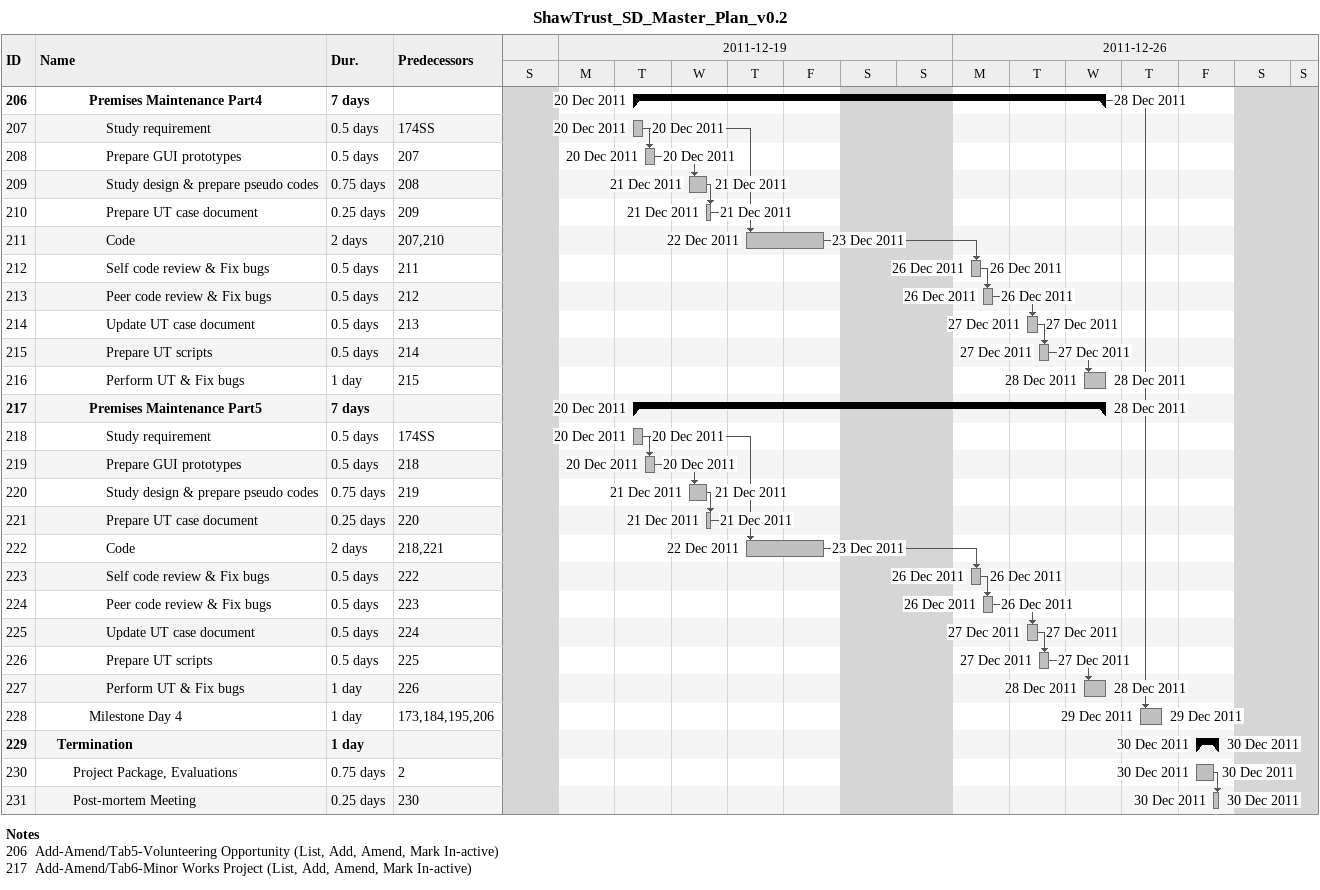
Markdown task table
ShawTrust_SD_Master_Plan_v0.2

| ID | Level | Task | Duration | Start | Finish | Predecessors |
|---|---|---|---|---|---|---|
| 206 | 4 | **Premises Maintenance Part4** | 7d | 2011-12-20 | 2011-12-28 |  |
| 207 | 5 | Study requirement | 0.5d | 2011-12-20 | 2011-12-20 | 174SS |
| 208 | 5 | Prepare GUI prototypes | 0.5d | 2011-12-20 | 2011-12-20 | 207 |
| 209 | 5 | Study design & prepare pseudo codes | 0.75d | 2011-12-21 | 2011-12-21 | 208 |
| 210 | 5 | Prepare UT case document | 0.25d | 2011-12-21 | 2011-12-21 | 209 |
| 211 | 5 | Code | 2d | 2011-12-22 | 2011-12-23 | 207, 210 |
| 212 | 5 | Self code review & Fix bugs | 0.5d | 2011-12-26 | 2011-12-26 | 211 |
| 213 | 5 | Peer code review & Fix bugs | 0.5d | 2011-12-26 | 2011-12-26 | 212 |
| 214 | 5 | Update UT case document | 0.5d | 2011-12-27 | 2011-12-27 | 213 |
| 215 | 5 | Prepare UT scripts | 0.5d | 2011-12-27 | 2011-12-27 | 214 |
| 216 | 5 | Perform UT & Fix bugs | 1d | 2011-12-28 | 2011-12-28 | 215 |
| 217 | 4 | **Premises Maintenance Part5** | 7d | 2011-12-20 | 2011-12-28 |  |
| 218 | 5 | Study requirement | 0.5d | 2011-12-20 | 2011-12-20 | 174SS |
| 219 | 5 | Prepare GUI prototypes | 0.5d | 2011-12-20 | 2011-12-20 | 218 |
| 220 | 5 | Study design & prepare pseudo codes | 0.75d | 2011-12-21 | 2011-12-21 | 219 |
| 221 | 5 | Prepare UT case document | 0.25d | 2011-12-21 | 2011-12-21 | 220 |
| 222 | 5 | Code | 2d | 2011-12-22 | 2011-12-23 | 218, 221 |
| 223 | 5 | Self code review & Fix bugs | 0.5d | 2011-12-26 | 2011-12-26 | 222 |
| 224 | 5 | Peer code review & Fix bugs | 0.5d | 2011-12-26 | 2011-12-26 | 223 |
| 225 | 5 | Update UT case document | 0.5d | 2011-12-27 | 2011-12-27 | 224 |
| 226 | 5 | Prepare UT scripts | 0.5d | 2011-12-27 | 2011-12-27 | 225 |
| 227 | 5 | Perform UT & Fix bugs | 1d | 2011-12-28 | 2011-12-28 | 226 |
| 228 | 4 | Milestone Day 4 | 1d | 2011-12-29 | 2011-12-29 | 173, 184, 195, 206 |
| 229 | 2 | **Termination** | 1d | 2011-12-30 | 2011-12-30 |  |
| 230 | 3 | Project Package, Evaluations | 0.75d | 2011-12-30 | 2011-12-30 | 2 |
| 231 | 3 | Post-mortem Meeting | 0.25d | 2011-12-30 | 2011-12-30 | 230 |

Notes
- 206: Add-Amend/Tab5-Volunteering Opportunity (List, Add, Amend, Mark In-active)
- 217: Add-Amend/Tab6-Minor Works Project (List, Add, Amend, Mark In-active)
